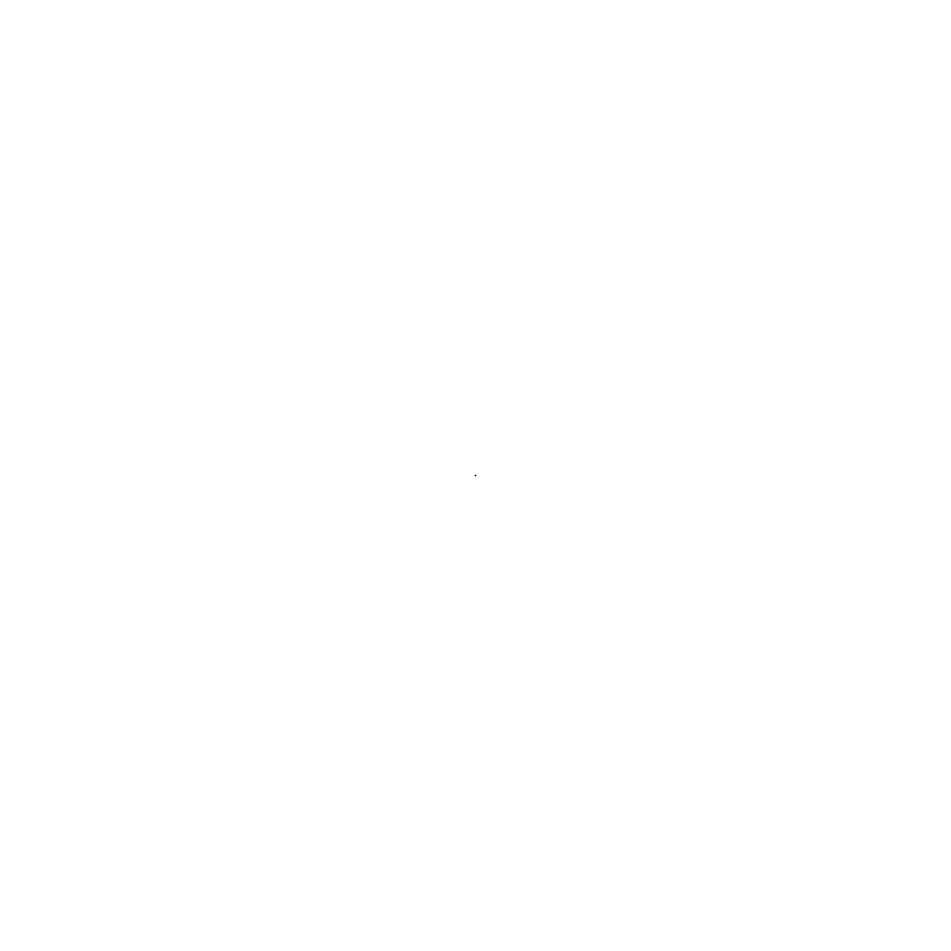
# Model space of a CAD drawing. Header units: centimetres. Extents: x 0 to 0, y 0 to 0.
import ezdxf

# ---------------------------------------------------------------- set-up
doc = ezdxf.new("R2010")
doc.units = ezdxf.units.CM
doc.header["$MEASUREMENT"] = 0
doc.layers.add('iPhone_13_Case v3_Sketch1', color=7, linetype='Continuous')
doc.layers.add('iPhone_13_Case v3_Sketch2', color=7, linetype='Continuous')

msp = doc.modelspace()

# ---------------------------------------------------------------- linework, layer by layer
at = {"layer": 'iPhone_13_Case v3_Sketch1'}
msp.add_point((0, 0), dxfattribs=at)
at = {"layer": 'iPhone_13_Case v3_Sketch2'}
msp.add_point((0, 0), dxfattribs=at)

doc.saveas('drawing.dxf')
